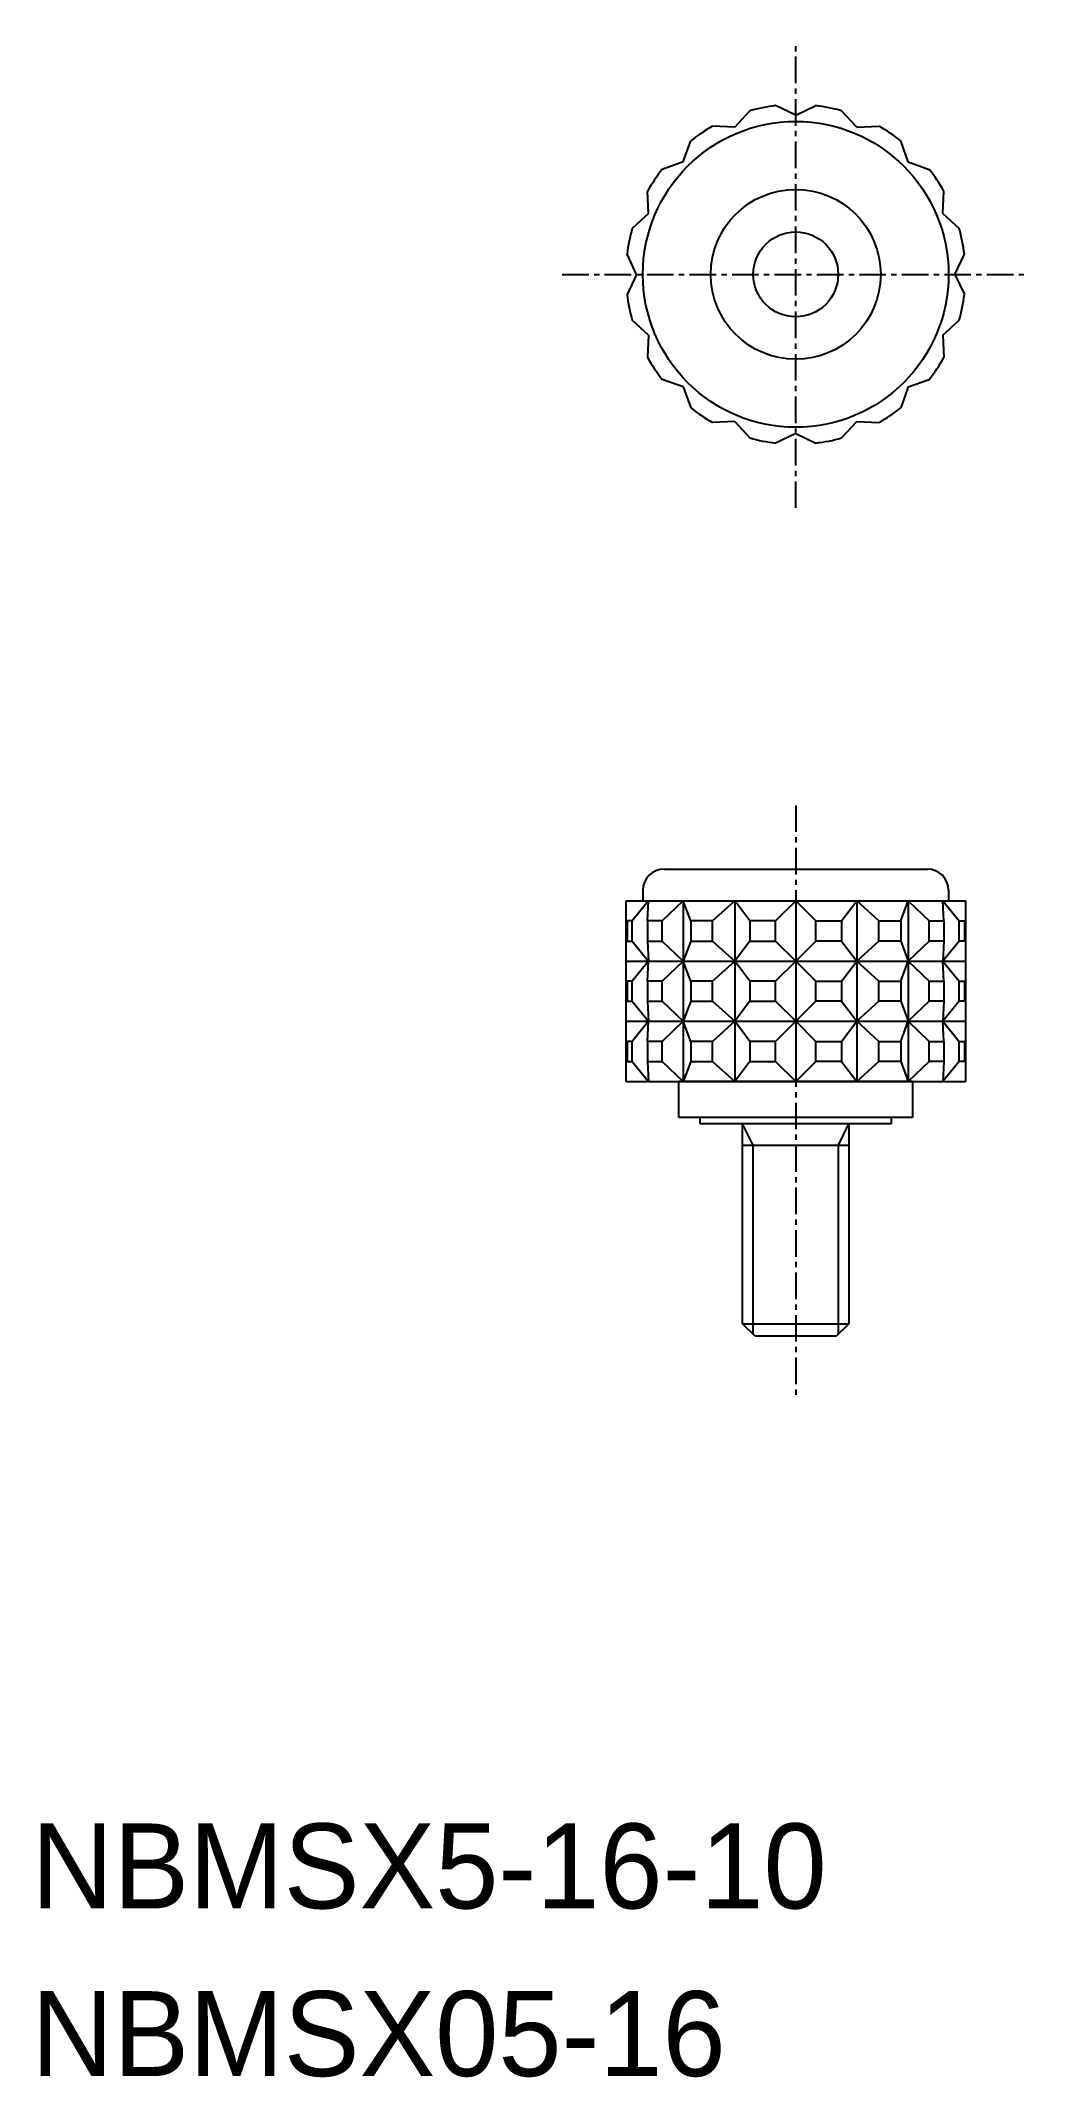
# Model space of a CAD drawing. Extents: x -13947.9 to -13901.4, y 2.2 to 98.1.
import ezdxf

# ---------------------------------------------------------------- set-up
doc = ezdxf.new("R2010")
doc.units = 0
doc.linetypes.add('CENTER', pattern=[2, 1.25, -0.25, 0.25, -0.25])
doc.layers.get('0').update_dxf_attribs({"linetype": 'CONTINUOUS'})
doc.layers.add('CENTER', color=1, linetype='CENTER')

msp = doc.modelspace()

# ---------------------------------------------------------------- linework, layer by layer
at = {"color": 7, "linetype": 'CONTINUOUS'}
for p, q in [((-13912.364, 94.599), (-13913.315, 95.042)), ((-13912.364, 94.599), (-13911.414, 95.042)), ((-13915.234, 94.028), (-13916.282, 94.074)), ((-13915.234, 94.028), (-13914.526, 94.801)), ((-13909.494, 94.028), (-13910.203, 94.801)), ((-13909.494, 94.028), (-13908.446, 94.074)), ((-13917.667, 92.402), (-13917.309, 93.388)), ((-13907.061, 92.402), (-13907.42, 93.388)), ((-13917.667, 92.402), (-13918.653, 92.043)), ((-13907.061, 92.402), (-13906.075, 92.043)), ((-13919.293, 89.969), (-13919.339, 91.017)), ((-13905.435, 89.969), (-13905.389, 91.017)), ((-13919.293, 89.969), (-13920.067, 89.26)), ((-13905.435, 89.969), (-13904.662, 89.26)), ((-13919.864, 87.099), (-13920.308, 88.05)), ((-13904.864, 87.099), (-13904.421, 88.05)), ((-13919.864, 87.099), (-13920.308, 86.148)), ((-13904.864, 87.099), (-13904.421, 86.148)), ((-13919.293, 84.229), (-13920.067, 84.937)), ((-13905.435, 84.229), (-13904.662, 84.937)), ((-13919.293, 84.229), (-13919.339, 83.181)), ((-13905.435, 84.229), (-13905.389, 83.181)), ((-13917.667, 81.796), (-13918.653, 82.154)), ((-13917.667, 81.796), (-13917.309, 80.81)), ((-13907.061, 81.796), (-13907.42, 80.81)), ((-13907.061, 81.796), (-13906.075, 82.154)), ((-13915.234, 80.17), (-13916.282, 80.124)), ((-13915.234, 80.17), (-13914.526, 79.396)), ((-13912.364, 79.599), (-13913.315, 79.156)), ((-13912.364, 79.599), (-13911.414, 79.156)), ((-13909.494, 80.17), (-13910.203, 79.396)), ((-13909.494, 80.17), (-13908.446, 80.124)), ((-13918.564, 59.099), (-13906.164, 59.099)), ((-13920.364, 57.599), (-13904.364, 57.599)), ((-13920.364, 57.599), (-13920.364, 49.099)), ((-13919.293, 57.599), (-13920.067, 56.654)), ((-13919.564, 58.099), (-13919.564, 57.599)), ((-13919.339, 56.654), (-13919.293, 57.599)), ((-13917.667, 57.599), (-13918.653, 56.654)), ((-13917.309, 56.654), (-13917.667, 57.599)), ((-13917.667, 57.599), (-13917.667, 49.099)), ((-13916.282, 56.654), (-13915.234, 57.599)), ((-13914.526, 56.654), (-13915.234, 57.599)), ((-13915.234, 57.599), (-13915.234, 49.099)), ((-13913.315, 56.654), (-13912.364, 57.599)), ((-13911.414, 56.654), (-13912.364, 57.599)), ((-13912.364, 57.599), (-13912.364, 49.099)), ((-13910.203, 56.654), (-13909.494, 57.599)), ((-13909.494, 57.599), (-13909.494, 49.099)), ((-13908.446, 56.654), (-13909.494, 57.599)), ((-13907.42, 56.654), (-13907.061, 57.599)), ((-13907.061, 57.599), (-13907.061, 49.099)), ((-13907.061, 57.599), (-13906.075, 56.654)), ((-13905.435, 57.599), (-13904.662, 56.654)), ((-13905.389, 56.654), (-13905.435, 57.599)), ((-13905.164, 58.099), (-13905.164, 57.599)), ((-13904.364, 57.599), (-13904.364, 49.099)), ((-13920.067, 55.71), (-13919.293, 54.765)), ((-13919.339, 55.71), (-13919.293, 54.765)), ((-13918.653, 55.71), (-13917.667, 54.765)), ((-13917.309, 55.71), (-13917.667, 54.765)), ((-13916.282, 55.71), (-13915.234, 54.765)), ((-13914.526, 55.71), (-13915.234, 54.765)), ((-13913.315, 55.71), (-13912.364, 54.765)), ((-13911.414, 55.71), (-13912.364, 54.765)), ((-13910.203, 55.71), (-13909.494, 54.765)), ((-13908.446, 55.71), (-13909.494, 54.765)), ((-13907.42, 55.71), (-13907.061, 54.765)), ((-13906.075, 55.71), (-13907.061, 54.765)), ((-13904.662, 55.71), (-13905.435, 54.765)), ((-13905.389, 55.71), (-13905.435, 54.765)), ((-13920.364, 54.765), (-13904.364, 54.765)), ((-13919.293, 54.765), (-13920.067, 53.821)), ((-13919.339, 53.821), (-13919.293, 54.765)), ((-13917.667, 54.765), (-13918.653, 53.821)), ((-13917.309, 53.821), (-13917.667, 54.765)), ((-13916.282, 53.821), (-13915.234, 54.765)), ((-13914.526, 53.821), (-13915.234, 54.765)), ((-13913.315, 53.821), (-13912.364, 54.765)), ((-13911.414, 53.821), (-13912.364, 54.765)), ((-13910.203, 53.821), (-13909.494, 54.765)), ((-13908.446, 53.821), (-13909.494, 54.765)), ((-13907.42, 53.821), (-13907.061, 54.765)), ((-13907.061, 54.765), (-13906.075, 53.821)), ((-13905.389, 53.821), (-13905.435, 54.765)), ((-13905.435, 54.765), (-13904.662, 53.821)), ((-13920.067, 52.877), (-13919.293, 51.932)), ((-13919.339, 52.877), (-13919.293, 51.932)), ((-13918.653, 52.877), (-13917.667, 51.932)), ((-13917.309, 52.877), (-13917.667, 51.932)), ((-13916.282, 52.877), (-13915.234, 51.932)), ((-13914.526, 52.877), (-13915.234, 51.932)), ((-13913.315, 52.877), (-13912.364, 51.932)), ((-13911.414, 52.877), (-13912.364, 51.932)), ((-13910.203, 52.877), (-13909.494, 51.932)), ((-13908.446, 52.877), (-13909.494, 51.932)), ((-13907.42, 52.877), (-13907.061, 51.932)), ((-13906.075, 52.877), (-13907.061, 51.932)), ((-13905.389, 52.877), (-13905.435, 51.932)), ((-13904.662, 52.877), (-13905.435, 51.932)), ((-13920.364, 51.932), (-13904.364, 51.932)), ((-13919.293, 51.932), (-13920.067, 50.988)), ((-13919.339, 50.988), (-13919.293, 51.932)), ((-13917.667, 51.932), (-13918.653, 50.988)), ((-13917.309, 50.988), (-13917.667, 51.932)), ((-13916.282, 50.988), (-13915.234, 51.932)), ((-13914.526, 50.988), (-13915.234, 51.932)), ((-13913.315, 50.988), (-13912.364, 51.932)), ((-13911.414, 50.988), (-13912.364, 51.932)), ((-13910.203, 50.988), (-13909.494, 51.932)), ((-13908.446, 50.988), (-13909.494, 51.932)), ((-13907.42, 50.988), (-13907.061, 51.932)), ((-13907.061, 51.932), (-13906.075, 50.988)), ((-13905.389, 50.988), (-13905.435, 51.932)), ((-13905.435, 51.932), (-13904.662, 50.988)), ((-13920.067, 50.043), (-13919.293, 49.099)), ((-13919.339, 50.043), (-13919.293, 49.099)), ((-13918.653, 50.043), (-13917.667, 49.099)), ((-13917.309, 50.043), (-13917.667, 49.099)), ((-13916.282, 50.043), (-13915.234, 49.099)), ((-13914.526, 50.043), (-13915.234, 49.099)), ((-13913.315, 50.043), (-13912.364, 49.099)), ((-13911.414, 50.043), (-13912.364, 49.099)), ((-13910.203, 50.043), (-13909.494, 49.099)), ((-13908.446, 50.043), (-13909.494, 49.099)), ((-13907.42, 50.043), (-13907.061, 49.099)), ((-13906.075, 50.043), (-13907.061, 49.099)), ((-13905.389, 50.043), (-13905.435, 49.099)), ((-13904.662, 50.043), (-13905.435, 49.099)), ((-13920.364, 49.099), (-13904.364, 49.099)), ((-13917.864, 47.399), (-13917.864, 49.099)), ((-13906.864, 49.099), (-13917.864, 49.099)), ((-13906.864, 49.099), (-13906.864, 47.399)), ((-13916.864, 47.399), (-13917.864, 47.399)), ((-13916.864, 47.099), (-13916.864, 47.399)), ((-13907.864, 47.399), (-13916.864, 47.399)), ((-13907.864, 47.099), (-13916.864, 47.099)), ((-13909.864, 47.099), (-13914.864, 47.099)), ((-13914.864, 37.69), (-13914.864, 47.099)), ((-13909.864, 47.099), (-13909.864, 37.69)), ((-13907.864, 47.399), (-13907.864, 47.099)), ((-13906.864, 47.399), (-13907.864, 47.399)), ((-13914.864, 46.099), (-13909.864, 46.099)), ((-13914.273, 37.099), (-13914.864, 37.69)), ((-13914.864, 37.69), (-13909.864, 37.69)), ((-13909.864, 37.69), (-13910.455, 37.099)), ((-13910.455, 37.099), (-13914.273, 37.099))]:
    msp.add_line(p, q, dxfattribs=at)
at = {"color": 3}
for p, q in [((-13914.374, 46.099), (-13914.864, 47.099)), ((-13910.355, 46.099), (-13909.864, 47.099)), ((-13914.374, 37.199), (-13914.374, 46.099)), ((-13910.355, 37.199), (-13910.355, 46.099))]:
    msp.add_line(p, q, dxfattribs=at)
at = {"color": 7, "linetype": 'CONTINUOUS'}
for points in [[(-13920.067, 56.654), (-13920.308, 56.654), (-13920.308, 55.71), (-13920.067, 55.71)], [(-13918.653, 56.654), (-13919.339, 56.654), (-13919.339, 55.71), (-13918.653, 55.71)], [(-13916.282, 56.654), (-13917.309, 56.654), (-13917.309, 55.71), (-13916.282, 55.71)], [(-13913.315, 56.654), (-13914.526, 56.654), (-13914.526, 55.71), (-13913.315, 55.71)], [(-13911.414, 56.654), (-13910.203, 56.654), (-13910.203, 55.71), (-13911.414, 55.71)], [(-13908.446, 56.654), (-13907.42, 56.654), (-13907.42, 55.71), (-13908.446, 55.71)], [(-13906.075, 56.654), (-13905.389, 56.654), (-13905.389, 55.71), (-13906.075, 55.71)], [(-13904.662, 56.654), (-13904.421, 56.654), (-13904.421, 55.71), (-13904.662, 55.71)], [(-13920.067, 53.821), (-13920.308, 53.821), (-13920.308, 52.877), (-13920.067, 52.877)], [(-13918.653, 53.821), (-13919.339, 53.821), (-13919.339, 52.877), (-13918.653, 52.877)], [(-13916.282, 53.821), (-13917.309, 53.821), (-13917.309, 52.877), (-13916.282, 52.877)], [(-13913.315, 53.821), (-13914.526, 53.821), (-13914.526, 52.877), (-13913.315, 52.877)], [(-13911.414, 53.821), (-13910.203, 53.821), (-13910.203, 52.877), (-13911.414, 52.877)], [(-13908.446, 53.821), (-13907.42, 53.821), (-13907.42, 52.877), (-13908.446, 52.877)], [(-13906.075, 53.821), (-13905.389, 53.821), (-13905.389, 52.877), (-13906.075, 52.877)], [(-13904.662, 53.821), (-13904.421, 53.821), (-13904.421, 52.877), (-13904.662, 52.877)], [(-13920.067, 50.988), (-13920.308, 50.988), (-13920.308, 50.043), (-13920.067, 50.043)], [(-13918.653, 50.988), (-13919.339, 50.988), (-13919.339, 50.043), (-13918.653, 50.043)], [(-13916.282, 50.988), (-13917.309, 50.988), (-13917.309, 50.043), (-13916.282, 50.043)], [(-13913.315, 50.988), (-13914.526, 50.988), (-13914.526, 50.043), (-13913.315, 50.043)], [(-13911.414, 50.988), (-13910.203, 50.988), (-13910.203, 50.043), (-13911.414, 50.043)], [(-13908.446, 50.988), (-13907.42, 50.988), (-13907.42, 50.043), (-13908.446, 50.043)], [(-13906.075, 50.988), (-13905.389, 50.988), (-13905.389, 50.043), (-13906.075, 50.043)], [(-13904.662, 50.988), (-13904.421, 50.988), (-13904.421, 50.043), (-13904.662, 50.043)]]:
    msp.add_lwpolyline(points, close=True, dxfattribs=at)
for radius in [7.2, 4, 2]:
    msp.add_circle((-13912.364, 87.099), radius, dxfattribs=at)
for centre, radius, start, end in [((-13912.364, 87.099), 8, 96.82491, 105.67509), ((-13912.364, 87.099), 8, 74.32491, 83.17509), ((-13912.364, 87.099), 8, 119.32491, 128.17509), ((-13912.364, 87.099), 8, 51.82491, 60.67509), ((-13912.364, 87.099), 8, 141.82491, 150.67509), ((-13912.364, 87.099), 8, 29.32491, 38.17509), ((-13912.364, 87.099), 8, 164.32491, 173.17509), ((-13912.364, 87.099), 8, 6.82491, 15.67509), ((-13912.364, 87.099), 8, 186.82491, 195.67509), ((-13912.364, 87.099), 8, 344.32491, 353.17509), ((-13912.364, 87.099), 8, 209.32491, 218.17509), ((-13912.364, 87.099), 8, 321.82491, 330.67509), ((-13912.364, 87.099), 8, 231.82491, 240.67509), ((-13912.364, 87.099), 8, 299.32491, 308.17509), ((-13912.364, 87.099), 8, 254.32491, 263.17509), ((-13912.364, 87.099), 8, 276.82491, 285.67509), ((-13918.564, 58.099), 1, 90, 180), ((-13906.164, 58.099), 1, 0, 90)]:
    msp.add_arc(centre, radius, start, end, dxfattribs=at)
at = {"layer": 'CENTER', "color": 1, "linetype": 'CENTER'}
for p, q in [((-13912.364, 76.099), (-13912.364, 98.099)), ((-13923.364, 87.099), (-13901.364, 87.099)), ((-13912.364, 62.099), (-13912.364, 34.099))]:
    msp.add_line(p, q, dxfattribs=at)

# ---------------------------------------------------------------- texts
at = {"color": 7, "linetype": 'CONTINUOUS'}
for s, p in [('NBMSX5-16-10', (-13948.364, 10.163)), ('NBMSX05-16', (-13948.364, 2.27))]:
    msp.add_text(s, height=4, dxfattribs=at).set_placement(p)

doc.saveas('drawing.dxf')
